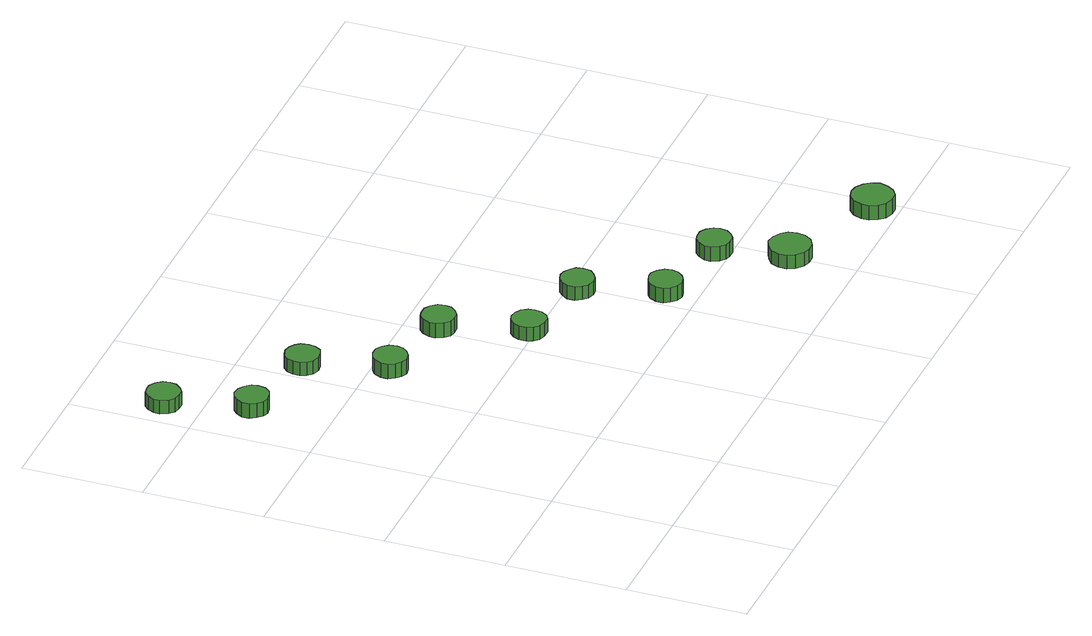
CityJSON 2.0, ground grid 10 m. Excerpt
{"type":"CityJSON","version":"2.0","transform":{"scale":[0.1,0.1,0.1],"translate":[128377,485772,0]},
"CityObjects":{
"tree1":{"type":"SolitaryVegetationObject","attributes":{"function":"something"},"geometry":[{"type":"MultiSurface","lod":"1","boundaries":[[[0,1,2,3,4,5,6,7,8,9,10,11,12,13,14]],[[15,16,17,18,19,20,21,22,23,24,25,26,27,28,29]],[[0,29,28,1]],[[1,28,27,2]],[[2,27,26,3]],[[3,26,25,4]],[[4,25,24,5]],[[5,24,23,6]],[[6,23,22,7]],[[7,22,21,8]],[[8,21,20,9]],[[9,20,19,10]],[[10,19,18,11]],[[11,18,17,12]],[[12,17,16,13]],[[13,16,15,14]],[[14,15,29,0]]]}]},
"tree2":{"type":"SolitaryVegetationObject","attributes":{"function":"something"},"geometry":[{"type":"MultiSurface","lod":"1","boundaries":[[[30,31,32,33,34,35,36,37,38,39,40,41,42,43,44]],[[45,46,47,48,49,50,51,52,53,54,55,56,57,58,59]],[[30,59,58,31]],[[31,58,57,32]],[[32,57,56,33]],[[33,56,55,34]],[[34,55,54,35]],[[35,54,53,36]],[[36,53,52,37]],[[37,52,51,38]],[[38,51,50,39]],[[39,50,49,40]],[[40,49,48,41]],[[41,48,47,42]],[[42,47,46,43]],[[43,46,45,44]],[[44,45,59,30]]]}]},
"tree3":{"type":"SolitaryVegetationObject","attributes":{"function":"something"},"geometry":[{"type":"MultiSurface","lod":"1","boundaries":[[[60,61,62,63,64,65,66,67,68,69,70,71,72,73,74]],[[75,76,77,78,79,80,81,82,83,84,85,86,87,88,89]],[[60,89,88,61]],[[61,88,87,62]],[[62,87,86,63]],[[63,86,85,64]],[[64,85,84,65]],[[65,84,83,66]],[[66,83,82,67]],[[67,82,81,68]],[[68,81,80,69]],[[69,80,79,70]],[[70,79,78,71]],[[71,78,77,72]],[[72,77,76,73]],[[73,76,75,74]],[[74,75,89,60]]]}]},
"tree4":{"type":"SolitaryVegetationObject","attributes":{"function":"something"},"geometry":[{"type":"MultiSurface","lod":"1","boundaries":[[[90,91,92,93,94,95,96,97,98,99,100,101,102,103,104]],[[105,106,107,108,109,110,111,112,113,114,115,116,117,118,119]],[[90,119,118,91]],[[91,118,117,92]],[[92,117,116,93]],[[93,116,115,94]],[[94,115,114,95]],[[95,114,113,96]],[[96,113,112,97]],[[97,112,111,98]],[[98,111,110,99]],[[99,110,109,100]],[[100,109,108,101]],[[101,108,107,102]],[[102,107,106,103]],[[103,106,105,104]],[[104,105,119,90]]]}]},
"tree5":{"type":"SolitaryVegetationObject","attributes":{"function":"something"},"geometry":[{"type":"MultiSurface","lod":"1","boundaries":[[[120,121,122,123,124,125,126,127,128,129,130,131,132,133,134]],[[135,136,137,138,139,140,141,142,143,144,145,146,147,148,149]],[[120,149,148,121]],[[121,148,147,122]],[[122,147,146,123]],[[123,146,145,124]],[[124,145,144,125]],[[125,144,143,126]],[[126,143,142,127]],[[127,142,141,128]],[[128,141,140,129]],[[129,140,139,130]],[[130,139,138,131]],[[131,138,137,132]],[[132,137,136,133]],[[133,136,135,134]],[[134,135,149,120]]]}]},
"tree6":{"type":"SolitaryVegetationObject","attributes":{"function":"something"},"geometry":[{"type":"MultiSurface","lod":"1","boundaries":[[[150,151,152,153,154,155,156,157,158,159,160,161,162,163,164]],[[165,166,167,168,169,170,171,172,173,174,175,176,177,178,179]],[[150,179,178,151]],[[151,178,177,152]],[[152,177,176,153]],[[153,176,175,154]],[[154,175,174,155]],[[155,174,173,156]],[[156,173,172,157]],[[157,172,171,158]],[[158,171,170,159]],[[159,170,169,160]],[[160,169,168,161]],[[161,168,167,162]],[[162,167,166,163]],[[163,166,165,164]],[[164,165,179,150]]]}]},
"tree7":{"type":"SolitaryVegetationObject","attributes":{"function":"something"},"geometry":[{"type":"MultiSurface","lod":"1","boundaries":[[[180,181,182,183,184,185,186,187,188,189,190,191,192,193,194]],[[195,196,197,198,199,200,201,202,203,204,205,206,207,208,209]],[[180,209,208,181]],[[181,208,207,182]],[[182,207,206,183]],[[183,206,205,184]],[[184,205,204,185]],[[185,204,203,186]],[[186,203,202,187]],[[187,202,201,188]],[[188,201,200,189]],[[189,200,199,190]],[[190,199,198,191]],[[191,198,197,192]],[[192,197,196,193]],[[193,196,195,194]],[[194,195,209,180]]]}]},
"tree8":{"type":"SolitaryVegetationObject","attributes":{"function":"something"},"geometry":[{"type":"MultiSurface","lod":"1","boundaries":[[[210,211,212,213,214,215,216,217,218,219,220,221,222,223,224]],[[225,226,227,228,229,230,231,232,233,234,235,236,237,238,239]],[[210,239,238,211]],[[211,238,237,212]],[[212,237,236,213]],[[213,236,235,214]],[[214,235,234,215]],[[215,234,233,216]],[[216,233,232,217]],[[217,232,231,218]],[[218,231,230,219]],[[219,230,229,220]],[[220,229,228,221]],[[221,228,227,222]],[[222,227,226,223]],[[223,226,225,224]],[[224,225,239,210]]]}]},
"tree9":{"type":"SolitaryVegetationObject","attributes":{"function":"something"},"geometry":[{"type":"MultiSurface","lod":"1","boundaries":[[[240,241,242,243,244,245,246,247,248,249,250,251,252,253,254]],[[255,256,257,258,259,260,261,262,263,264,265,266,267,268,269]],[[240,269,268,241]],[[241,268,267,242]],[[242,267,266,243]],[[243,266,265,244]],[[244,265,264,245]],[[245,264,263,246]],[[246,263,262,247]],[[247,262,261,248]],[[248,261,260,249]],[[249,260,259,250]],[[250,259,258,251]],[[251,258,257,252]],[[252,257,256,253]],[[253,256,255,254]],[[254,255,269,240]]]}]},
"tree10":{"type":"SolitaryVegetationObject","attributes":{"function":"something"},"geometry":[{"type":"MultiSurface","lod":"1","boundaries":[[[270,271,272,273,274,275,276,277,278,279,280,281,282,283,284]],[[285,286,287,288,289,290,291,292,293,294,295,296,297,298,299]],[[270,299,298,271]],[[271,298,297,272]],[[272,297,296,273]],[[273,296,295,274]],[[274,295,294,275]],[[275,294,293,276]],[[276,293,292,277]],[[277,292,291,278]],[[278,291,290,279]],[[279,290,289,280]],[[280,289,288,281]],[[281,288,287,282]],[[282,287,286,283]],[[283,286,285,284]],[[284,285,299,270]]]}]},
"tree11":{"type":"SolitaryVegetationObject","attributes":{"function":"something"},"geometry":[{"type":"MultiSurface","lod":"1","boundaries":[[[300,301,302,303,304,305,306,307,308,309,310,311,312,313,314]],[[315,316,317,318,319,320,321,322,323,324,325,326,327,328,329]],[[300,329,328,301]],[[301,328,327,302]],[[302,327,326,303]],[[303,326,325,304]],[[304,325,324,305]],[[305,324,323,306]],[[306,323,322,307]],[[307,322,321,308]],[[308,321,320,309]],[[309,320,319,310]],[[310,319,318,311]],[[311,318,317,312]],[[312,317,316,313]],[[313,316,315,314]],[[314,315,329,300]]]}]}
},
"vertices":[
[36,429,20],[35,435,20],[31,440,20],[26,443,20],[21,443,20],[15,442,20],[11,438,20],[8,432,20],[8,427,20],[11,421,20],[15,417,20],[21,416,20],[26,416,20],[31,419,20],[35,424,20],[35,424,8],[31,419,8],[26,416,8],[21,416,8],[15,417,8],[11,421,8],[8,427,8],[8,432,8],[11,438,8],[15,442,8],[21,443,8],[26,443,8],[31,440,8],[35,435,8],[36,429,8],
[59,365,18],[58,370,18],[54,375,18],[49,378,18],[43,379,18],[38,377,18],[34,373,18],[31,368,18],[31,362,18],[34,357,18],[38,353,18],[43,351,18],[49,352,18],[54,354,18],[58,359,18],[58,359,5],[54,354,5],[49,352,5],[43,351,5],[38,353,5],[34,357,5],[31,362,5],[31,368,5],[34,373,5],[38,377,5],[43,379,5],[49,378,5],[54,375,5],[58,370,5],[59,365,5],
[126,349,20],[125,355,20],[122,359,20],[117,362,20],[111,363,20],[105,361,20],[101,357,20],[99,352,20],[99,346,20],[101,341,20],[105,337,20],[111,335,20],[117,336,20],[122,338,20],[125,343,20],[125,343,8],[122,338,8],[117,336,8],[111,335,8],[105,337,8],[101,341,8],[99,346,8],[99,352,8],[101,357,8],[105,361,8],[111,363,8],[117,362,8],[122,359,8],[125,355,8],[126,349,8],
[150,285,19],[149,291,19],[145,296,19],[140,299,19],[134,299,19],[129,297,19],[125,294,19],[122,288,19],[122,282,19],[125,277,19],[129,273,19],[134,271,19],[140,272,19],[145,275,19],[149,280,19],[149,280,6],[145,275,6],[140,272,6],[134,271,6],[129,273,6],[125,277,6],[122,282,6],[122,288,6],[125,294,6],[129,297,6],[134,299,6],[140,299,6],[145,296,6],[149,291,6],[150,285,6],
[216,270,21],[215,276,21],[211,281,21],[206,284,21],[200,284,21],[195,283,21],[191,279,21],[188,273,21],[188,268,21],[191,262,21],[195,258,21],[200,257,21],[206,257,21],[211,260,21],[215,265,21],[215,265,8],[211,260,8],[206,257,8],[200,257,8],[195,258,8],[191,262,8],[188,268,8],[188,273,8],[191,279,8],[195,283,8],[200,284,8],[206,284,8],[211,281,8],[215,276,8],[216,270,8],
[239,205,18],[238,210,18],[235,215,18],[230,218,18],[224,219,18],[218,217,18],[214,213,18],[212,208,18],[212,202,18],[214,197,18],[218,193,18],[224,191,18],[230,191,18],[235,194,18],[238,199,18],[238,199,6],[235,194,6],[230,191,6],[224,191,6],[218,193,6],[214,197,6],[212,202,6],[212,208,6],[214,213,6],[218,217,6],[224,219,6],[230,218,6],[235,215,6],[238,210,6],[239,205,6],
[306,190,20],[305,196,20],[301,200,20],[296,203,20],[291,204,20],[285,202,20],[281,198,20],[278,193,20],[278,187,20],[281,182,20],[285,178,20],[291,176,20],[296,177,20],[301,180,20],[305,184,20],[305,184,8],[301,180,8],[296,177,8],[291,176,8],[285,178,8],[281,182,8],[278,187,8],[278,193,8],[281,198,8],[285,202,8],[291,204,8],[296,203,8],[301,200,8],[305,196,8],[306,190,8],
[330,126,19],[329,132,19],[325,137,19],[320,140,19],[315,140,19],[309,138,19],[305,135,19],[302,129,19],[302,123,19],[305,118,19],[309,114,19],[315,112,19],[320,113,19],[325,116,19],[329,121,19],[329,121,6],[325,116,6],[320,113,6],[315,112,6],[309,114,6],[305,118,6],[302,123,6],[302,129,6],[305,135,6],[309,138,6],[315,140,6],[320,140,6],[325,137,6],[329,132,6],[330,126,6],
[415,55,19],[414,62,19],[410,67,19],[403,71,19],[396,72,19],[390,69,19],[384,65,19],[381,58,19],[381,51,19],[384,45,19],[390,40,19],[396,38,19],[403,38,19],[410,42,19],[414,48,19],[414,48,7],[410,42,7],[403,38,7],[396,38,7],[390,40,7],[384,45,7],[381,51,7],[381,58,7],[384,65,7],[390,69,7],[396,72,7],[403,71,7],[410,67,7],[414,62,7],[415,55,7],
[397,112,21],[396,117,21],[392,122,21],[387,125,21],[381,125,21],[376,124,21],[372,120,21],[369,114,21],[369,109,21],[372,103,21],[376,99,21],[381,98,21],[387,98,21],[392,101,21],[396,106,21],[396,106,8],[392,101,8],[387,98,8],[381,98,8],[376,99,8],[372,103,8],[369,109,8],[369,114,8],[372,120,8],[376,124,8],[381,125,8],[387,125,8],[392,122,8],[396,117,8],[397,112,8],
[503,20,21],[501,27,21],[497,32,21],[491,36,21],[484,37,21],[477,35,21],[472,30,21],[469,23,21],[469,16,21],[472,10,21],[477,5,21],[484,3,21],[491,3,21],[497,7,21],[501,13,21],[501,13,8],[497,7,8],[491,3,8],[484,3,8],[477,5,8],[472,10,8],[469,16,8],[469,23,8],[472,30,8],[477,35,8],[484,37,8],[491,36,8],[497,32,8],[501,27,8],[503,20,8]
]}
